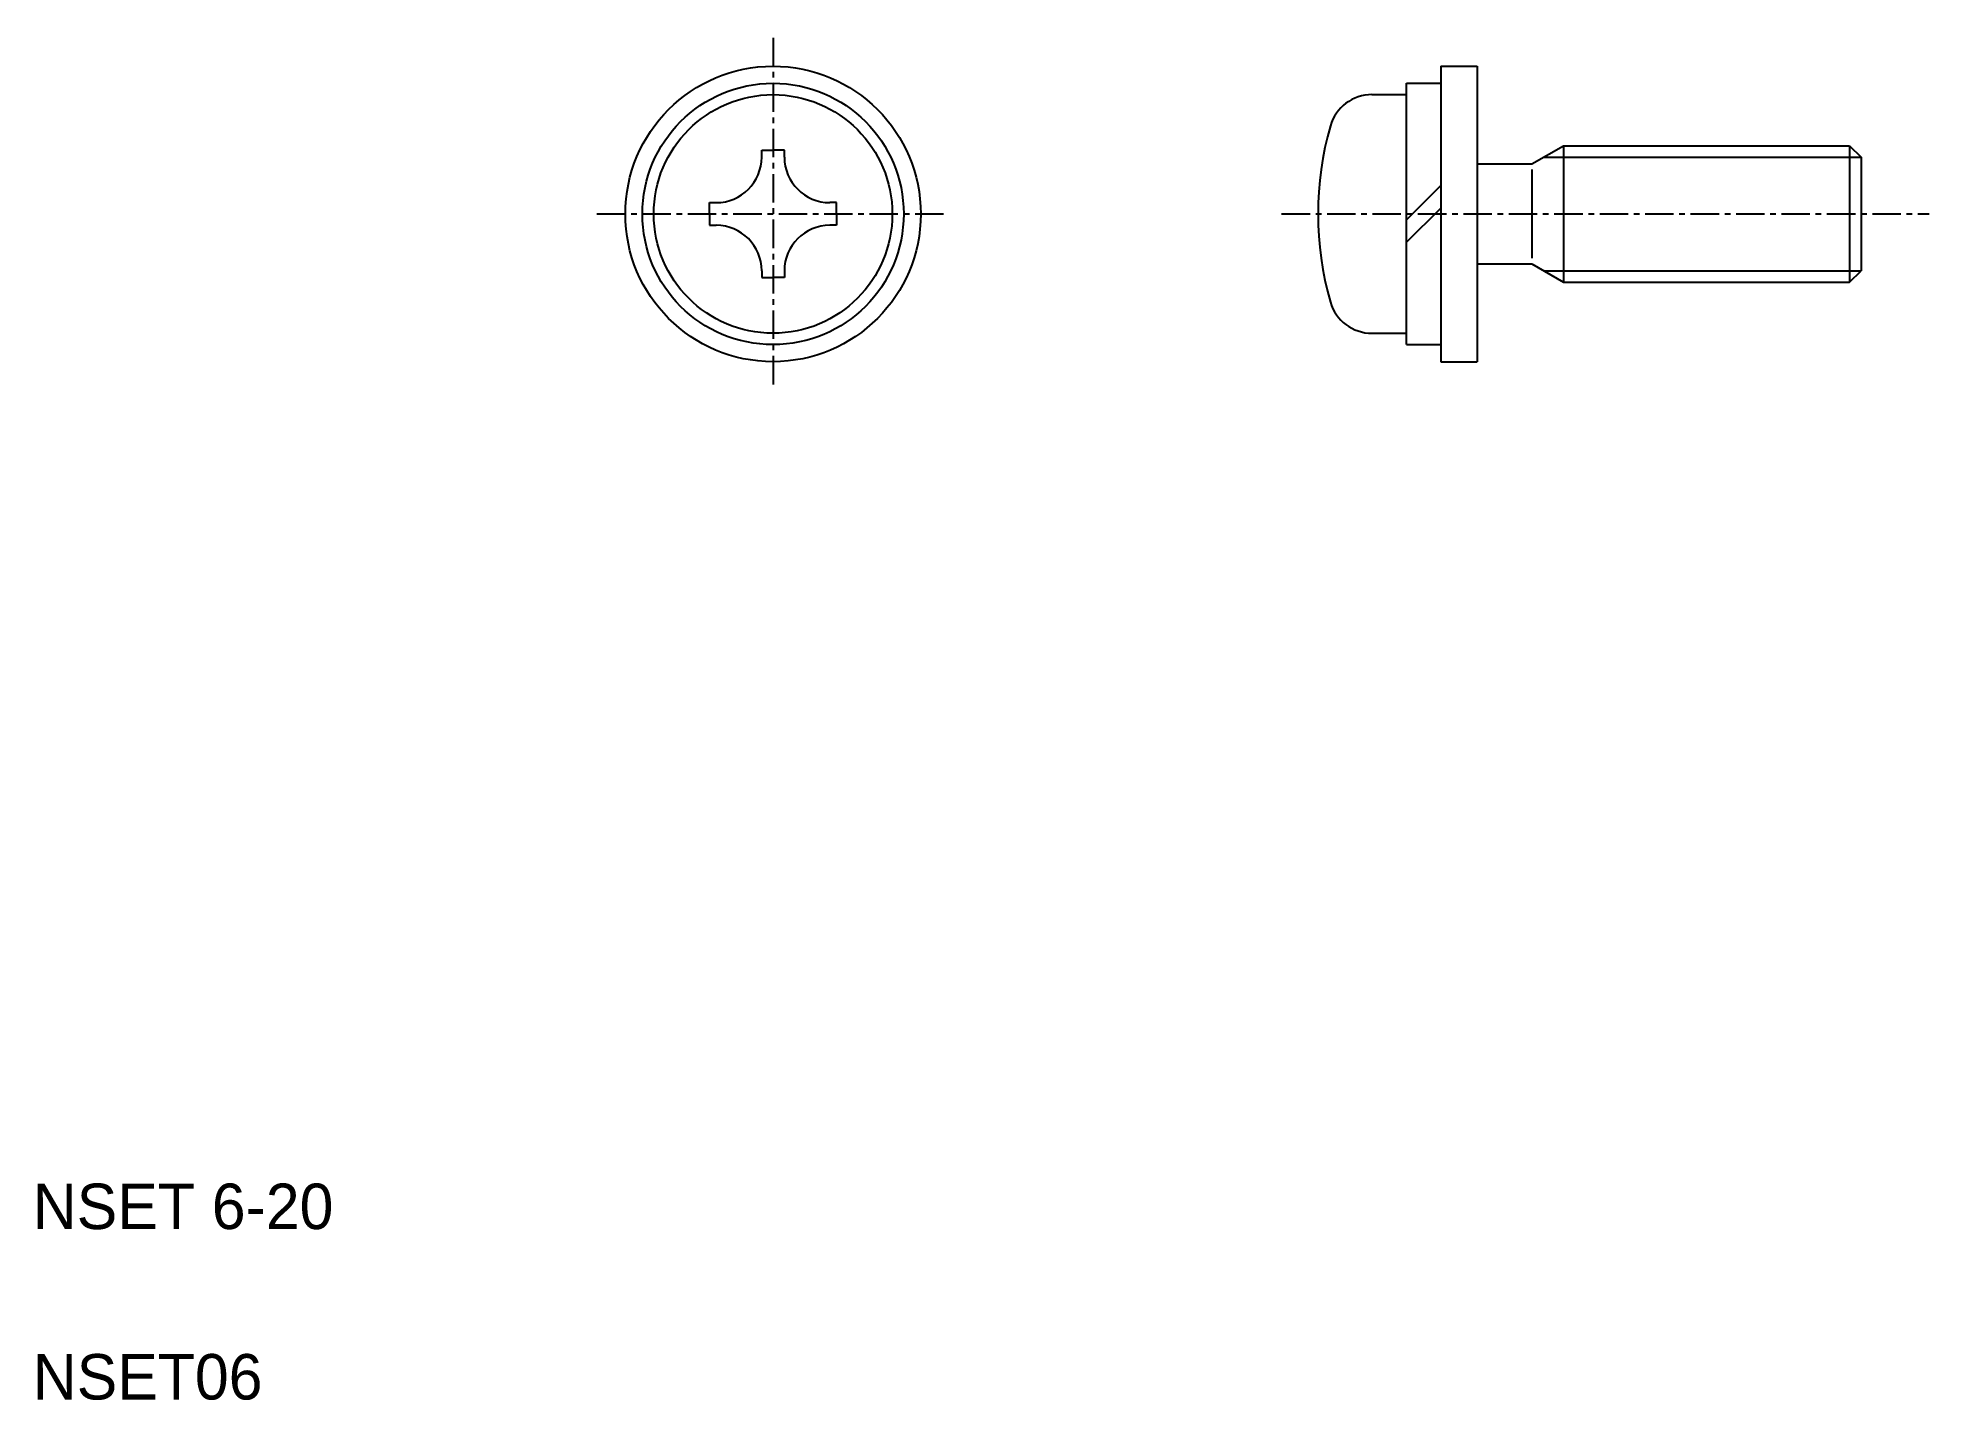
# Model space of a CAD drawing. Extents: x 133.6 to 216.8, y 130.3 to 190.2.
import ezdxf

# ---------------------------------------------------------------- set-up
doc = ezdxf.new("R2010")
doc.units = 0
doc.linetypes.add('CENTER', pattern=[2, 1.25, -0.25, 0.25, -0.25])
doc.layers.get('0').update_dxf_attribs({"linetype": 'CONTINUOUS'})
doc.layers.add('CENTER', color=1, linetype='CENTER')

msp = doc.modelspace()

# ---------------------------------------------------------------- linework, layer by layer
at = {"color": 7, "linetype": 'CONTINUOUS'}
for p, q in [((195.347, 188.981), (195.347, 175.981)), ((195.347, 188.981), (196.947, 188.981)), ((196.947, 188.981), (196.947, 175.981)), ((193.847, 188.231), (195.347, 188.231)), ((193.847, 176.731), (193.847, 188.231)), ((192.32, 187.731), (193.847, 187.731)), ((165.461, 185.281), (165.961, 185.281)), ((165.461, 184.981), (165.461, 185.281)), ((166.461, 185.281), (165.961, 185.281)), ((166.461, 184.981), (166.461, 185.281)), ((199.361, 184.681), (200.747, 185.481)), ((200.747, 185.481), (213.347, 185.481)), ((200.747, 185.481), (200.747, 179.481)), ((213.347, 185.481), (213.347, 179.481)), ((213.347, 185.481), (213.847, 184.981)), ((213.847, 184.981), (213.847, 179.981)), ((196.947, 184.681), (199.361, 184.681)), ((199.361, 184.431), (199.361, 180.531)), ((193.847, 182.226), (195.347, 183.726)), ((163.161, 182.481), (163.161, 182.981)), ((163.161, 182.981), (163.461, 182.981)), ((163.161, 182.481), (163.161, 181.981)), ((168.761, 182.981), (168.461, 182.981)), ((168.761, 182.481), (168.761, 182.981)), ((168.761, 182.481), (168.761, 181.981)), ((193.847, 181.236), (195.347, 182.736)), ((213.847, 182.481), (213.847, 182.481)), ((163.161, 181.981), (163.461, 181.981)), ((168.761, 181.981), (168.461, 181.981)), ((165.461, 179.981), (165.461, 179.681)), ((166.461, 179.981), (166.461, 179.681)), ((196.947, 180.281), (199.361, 180.281)), ((199.361, 180.281), (200.747, 179.481)), ((213.347, 179.481), (213.847, 179.981)), ((165.461, 179.681), (165.961, 179.681)), ((166.461, 179.681), (165.961, 179.681)), ((200.747, 179.481), (213.347, 179.481)), ((192.32, 177.231), (193.847, 177.231)), ((193.847, 176.731), (195.347, 176.731)), ((195.347, 175.981), (196.947, 175.981))]:
    msp.add_line(p, q, dxfattribs=at)
at = {"color": 3, "linetype": 'CONTINUOUS'}
for p, q in [((199.881, 184.981), (213.847, 184.981)), ((199.881, 179.981), (213.847, 179.981))]:
    msp.add_line(p, q, dxfattribs=at)
msp.add_line((213.847, 183.731), (213.847, 183.731))
at = {"color": 7, "linetype": 'CONTINUOUS'}
for radius in [6.5, 5.75, 5.25]:
    msp.add_circle((165.961, 182.481), radius, dxfattribs=at)
for centre, radius, start, end in [((192.32, 185.831), 1.9, 90, 163.92714), ((203.947, 182.481), 14, 163.92714, 196.07286), ((163.461, 184.981), 2, 270, 0), ((168.461, 184.981), 2, 180, 270), ((163.461, 179.981), 2, 0, 90), ((168.461, 179.981), 2, 90, 180), ((192.32, 179.131), 1.9, 196.07286, 270)]:
    msp.add_arc(centre, radius, start, end, dxfattribs=at)
at = {"layer": 'CENTER', "color": 1, "linetype": 'CENTER'}
for p, q in [((165.961, 190.231), (165.961, 174.731)), ((158.211, 182.481), (173.711, 182.481)), ((188.347, 182.481), (216.847, 182.481))]:
    msp.add_line(p, q, dxfattribs=at)

# ---------------------------------------------------------------- texts
at = {"color": 7, "linetype": 'CONTINUOUS'}
for s, p in [('NSET 6-20', (133.383, 137.815)), ('NSET06', (133.383, 130.315))]:
    msp.add_text(s, height=2, dxfattribs=at).set_placement(p)

doc.saveas('drawing.dxf')
